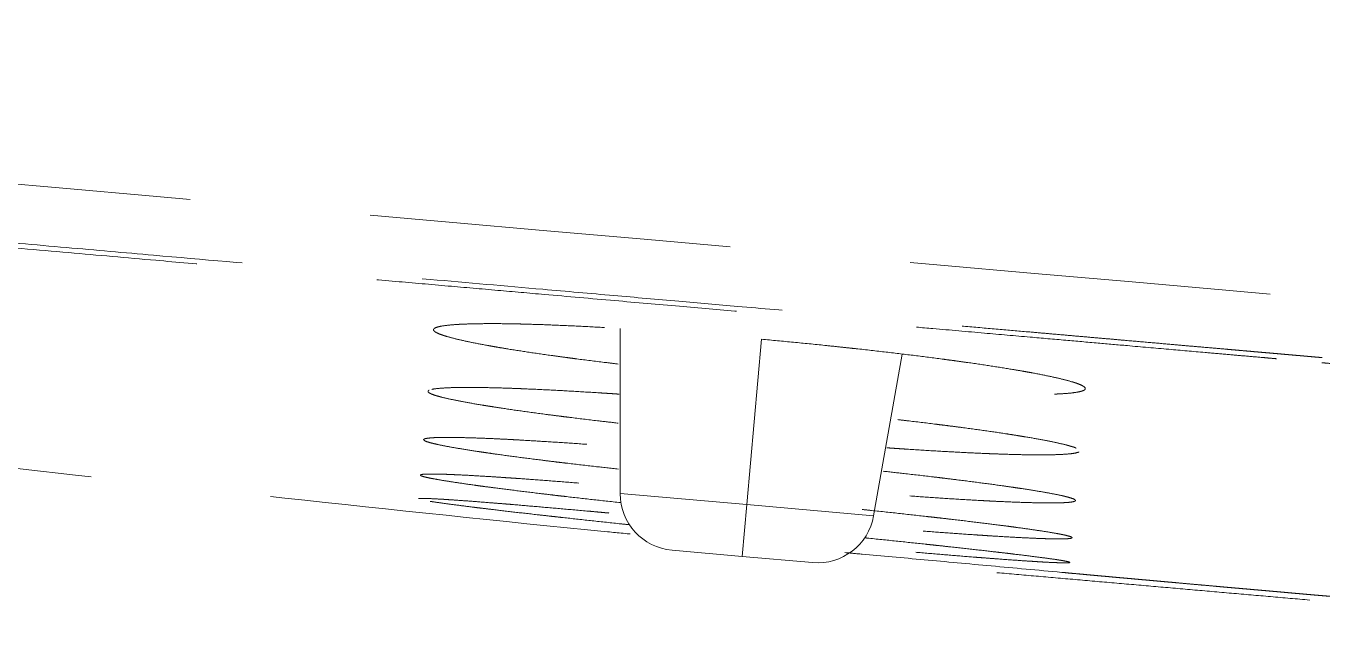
# Model space of a CAD drawing. Header units: millimetres. Extents: x 2433 to 4809, y -10272 to -6912.
# Drawn here: x 3947.75 to 3970.53, y -8260.78 to -8250.11 of the extents above; entities that cross this region are included whole.
import ezdxf

# ---------------------------------------------------------------- set-up
doc = ezdxf.new("R2010")
doc.units = ezdxf.units.MM
doc.linetypes.add('HIDDEN', pattern=[9.525, 6.35, -3.175])
doc.linetypes.add('HIDDEN2', pattern=[4.7625, 3.175, -1.5875])
doc.layers.add('HIDDEN', color=252, linetype='HIDDEN2', lineweight=13)

msp = doc.modelspace()

# ---------------------------------------------------------------- linework, layer by layer
at = {"layer": 'HIDDEN', "linetype": 'HIDDEN', "lineweight": 18, "extrusion": (-1, -2.22045e-16, 0)}
for p, q in [((3958.194, -8255.431), (3958.194, -8258.332)), ((3960.421, -8258.526), (3960.676, -8255.619)), ((3962.649, -8258.721), (3963.149, -8255.884)), ((3960.421, -8258.526), (3958.194, -8258.332)), ((3960.342, -8259.436), (3960.421, -8258.526)), ((3960.421, -8258.526), (3962.649, -8258.721)), ((3960.342, -8259.436), (3959.107, -8259.328)), ((3960.342, -8259.436), (3961.577, -8259.544))]:
    msp.add_line(p, q, dxfattribs=at)
at = {"layer": 'HIDDEN', "linetype": 'HIDDEN', "lineweight": 18}
for centre, start, end in [((3959.194, -8258.332), 180, 265), ((3961.664, -8258.548), 265, 350)]:
    msp.add_arc(centre, 1, start, end, dxfattribs=at)
for points, knots in [([(3915.85, -8250.112), (3918.125, -8250.314), (3920.401, -8250.512), (3924.956, -8250.911), (3927.234, -8251.11), (3934.071, -8251.71), (3938.633, -8252.11), (3952.332, -8253.311), (3961.475, -8254.113), (3970.619, -8254.913)], [0, 0, 0, 0, 0.125, 0.125, 0.25, 0.25, 0.5, 0.5, 1, 1, 1, 1]), ([(3970.53, -8255.942), (3970.513, -8255.94), (3970.479, -8255.937), (3970.429, -8255.933), (3970.379, -8255.929), (3970.329, -8255.924), (3970.279, -8255.92), (3970.229, -8255.915), (3970.178, -8255.911), (3970.126, -8255.906), (3970.073, -8255.902), (3970.018, -8255.897), (3969.962, -8255.892), (3969.904, -8255.887), (3969.84, -8255.881), (3969.77, -8255.875), (3969.692, -8255.868), (3969.611, -8255.861), (3969.526, -8255.854), (3969.437, -8255.846), (3969.344, -8255.838), (3969.247, -8255.829), (3969.146, -8255.821), (3969.04, -8255.811), (3968.931, -8255.802), (3968.767, -8255.787), (3968.537, -8255.767), (3968.232, -8255.741), (3967.89, -8255.711), (3967.511, -8255.677), (3967.164, -8255.647), (3966.858, -8255.62), (3966.599, -8255.597), (3966.322, -8255.573), (3966.028, -8255.547), (3965.717, -8255.52), (3965.331, -8255.486), (3964.858, -8255.445), (3964.288, -8255.395), (3963.558, -8255.331), (3962.639, -8255.25), (3961.498, -8255.15), (3960.344, -8255.049), (3959.19, -8254.948), (3958.049, -8254.848), (3956.592, -8254.72), (3954.756, -8254.559), (3952.474, -8254.359), (3950.345, -8254.173), (3948.426, -8254.004), (3946.776, -8253.86), (3945.006, -8253.705), (3942.466, -8253.482), (3938.999, -8253.178), (3934.443, -8252.779), (3930.488, -8252.432), (3927.293, -8252.152), (3925.018, -8251.953), (3922.881, -8251.766), (3920.948, -8251.596), (3919.716, -8251.488), (3918.939, -8251.42), (3918.559, -8251.387), (3918.087, -8251.346), (3917.622, -8251.305), (3917.203, -8251.268), (3916.873, -8251.239), (3916.574, -8251.213), (3916.305, -8251.189), (3916.068, -8251.168), (3915.92, -8251.155), (3915.851, -8251.149)], [0, 0, 0, 0, 0.00093, 0.001846, 0.002755, 0.003662, 0.004571, 0.005489, 0.006419, 0.007367, 0.008336, 0.00933, 0.010354, 0.01141, 0.012501, 0.01386, 0.015278, 0.016761, 0.018312, 0.019934, 0.02163, 0.023401, 0.025249, 0.027174, 0.029176, 0.031253, 0.03616, 0.041729, 0.047976, 0.054905, 0.062506, 0.066938, 0.071679, 0.076731, 0.082096, 0.087772, 0.093759, 0.103254, 0.113671, 0.125011, 0.143197, 0.164032, 0.187516, 0.206429, 0.227264, 0.25002, 0.286248, 0.327918, 0.375029, 0.402973, 0.433122, 0.465478, 0.500039, 0.572373, 0.6557, 0.750021, 0.78956, 0.83122, 0.875001, 0.907035, 0.937497, 0.942783, 0.949752, 0.958407, 0.968747, 0.975374, 0.981433, 0.986926, 0.991851, 0.996209, 1, 1, 1, 1]), ([(3915.963, -8251.236), (3916.057, -8251.245), (3916.253, -8251.262), (3916.563, -8251.29), (3916.903, -8251.32), (3917.273, -8251.353), (3917.624, -8251.384), (3917.947, -8251.412), (3918.23, -8251.437), (3918.514, -8251.462), (3918.797, -8251.487), (3919.08, -8251.512), (3919.346, -8251.535), (3919.6, -8251.557), (3919.846, -8251.579), (3920.109, -8251.602), (3920.387, -8251.626), (3920.681, -8251.652), (3920.99, -8251.679), (3921.315, -8251.708), (3921.656, -8251.738), (3922.012, -8251.769), (3922.383, -8251.802), (3922.981, -8251.854), (3923.793, -8251.926), (3924.808, -8252.015), (3925.801, -8252.102), (3926.774, -8252.188), (3927.726, -8252.271), (3928.657, -8252.353), (3930.15, -8252.484), (3932.165, -8252.661), (3934.658, -8252.88), (3937.005, -8253.087), (3939.204, -8253.28), (3941.256, -8253.46), (3943.202, -8253.631), (3945.052, -8253.794), (3946.817, -8253.949), (3948.465, -8254.093), (3949.902, -8254.22), (3951.15, -8254.329), (3952.231, -8254.424), (3953.259, -8254.515), (3954.234, -8254.601), (3955.157, -8254.682), (3956.027, -8254.758), (3957.002, -8254.844), (3958.067, -8254.937), (3959.205, -8255.037), (3960.19, -8255.124), (3961.04, -8255.198), (3961.771, -8255.263), (3962.454, -8255.323), (3963.089, -8255.379), (3963.798, -8255.441), (3964.563, -8255.508), (3965.34, -8255.576), (3966.006, -8255.635), (3966.575, -8255.685), (3967.18, -8255.738), (3967.807, -8255.793), (3968.384, -8255.844), (3968.831, -8255.883), (3969.172, -8255.913), (3969.438, -8255.936), (3969.633, -8255.953), (3969.766, -8255.965), (3969.895, -8255.976), (3970.022, -8255.987), (3970.147, -8255.998), (3970.272, -8256.009), (3970.398, -8256.02), (3970.481, -8256.028), (3970.524, -8256.031)], [0, 0, 0, 0, 0.005151, 0.010852, 0.017103, 0.023903, 0.031252, 0.036466, 0.041678, 0.046888, 0.052095, 0.0573, 0.062502, 0.066749, 0.071284, 0.076106, 0.081216, 0.086613, 0.092297, 0.098266, 0.104522, 0.111063, 0.117889, 0.125, 0.144009, 0.162634, 0.180874, 0.198731, 0.216202, 0.23329, 0.249993, 0.298424, 0.344152, 0.387173, 0.427485, 0.465089, 0.499991, 0.53446, 0.566783, 0.596959, 0.624989, 0.645739, 0.665527, 0.68435, 0.702208, 0.719099, 0.735026, 0.749991, 0.772645, 0.793478, 0.812492, 0.826748, 0.840128, 0.852628, 0.864248, 0.874994, 0.891527, 0.906245, 0.91767, 0.928083, 0.937496, 0.950865, 0.962498, 0.969176, 0.9754, 0.981249, 0.983738, 0.986155, 0.988515, 0.990832, 0.993122, 0.995402, 0.997689, 1, 1, 1, 1]), ([(3958.16, -8256.055), (3958.078, -8256.045), (3957.996, -8256.035), (3957.751, -8256.005), (3957.591, -8255.985), (3957.396, -8255.96), (3957.357, -8255.954), (3957.28, -8255.944), (3957.242, -8255.939), (3957.128, -8255.924), (3957.054, -8255.914), (3956.838, -8255.883), (3956.7, -8255.864), (3956.438, -8255.824), (3956.314, -8255.805), (3956.138, -8255.776), (3956.081, -8255.766), (3955.998, -8255.752), (3955.971, -8255.747), (3955.918, -8255.738), (3955.891, -8255.733), (3955.762, -8255.709), (3955.667, -8255.691), (3955.494, -8255.656), (3955.415, -8255.638), (3955.274, -8255.605), (3955.212, -8255.588), (3955.144, -8255.569), (3955.131, -8255.565), (3955.106, -8255.557), (3955.094, -8255.553), (3955.061, -8255.542), (3955.04, -8255.535), (3954.986, -8255.513), (3954.959, -8255.5), (3954.923, -8255.474), (3954.914, -8255.462), (3954.916, -8255.445), (3954.918, -8255.439), (3954.926, -8255.432), (3954.929, -8255.429), (3954.937, -8255.424), (3954.941, -8255.421), (3954.966, -8255.409), (3954.995, -8255.401), (3955.071, -8255.385), (3955.117, -8255.378), (3955.228, -8255.367), (3955.292, -8255.362), (3955.383, -8255.356), (3955.402, -8255.356), (3955.44, -8255.354), (3955.5, -8255.351), (3955.563, -8255.349), (3955.696, -8255.346), (3955.793, -8255.345), (3956, -8255.344), (3956.111, -8255.345), (3956.29, -8255.348), (3956.352, -8255.349), (3956.447, -8255.351), (3956.479, -8255.352), (3956.545, -8255.354), (3956.578, -8255.355), (3956.745, -8255.359), (3956.884, -8255.364), (3957.174, -8255.376), (3957.476, -8255.389), (3957.799, -8255.407), (3958.008, -8255.419), (3958.05, -8255.421), (3958.135, -8255.426), (3958.262, -8255.434), (3958.391, -8255.442), (3958.651, -8255.459), (3958.827, -8255.471), (3959.185, -8255.496), (3959.366, -8255.51), (3959.643, -8255.531), (3959.736, -8255.539), (3959.923, -8255.554), (3960.017, -8255.562), (3960.298, -8255.585), (3960.487, -8255.602), (3960.676, -8255.619)], [0, 0, 0, 0, 0.017807, 0.017807, 0.054184, 0.054184, 0.063279, 0.063279, 0.072373, 0.072373, 0.090562, 0.090562, 0.126939, 0.126939, 0.163317, 0.163317, 0.181506, 0.181506, 0.1906, 0.1906, 0.199694, 0.199694, 0.236072, 0.236072, 0.272449, 0.272449, 0.308827, 0.308827, 0.317921, 0.317921, 0.327016, 0.327016, 0.345205, 0.345205, 0.381582, 0.381582, 0.41796, 0.41796, 0.436148, 0.436148, 0.445243, 0.445243, 0.454337, 0.454337, 0.490715, 0.490715, 0.527092, 0.527092, 0.56347, 0.56347, 0.572564, 0.572564, 0.581658, 0.599847, 0.599847, 0.636225, 0.636225, 0.672602, 0.672602, 0.690791, 0.690791, 0.699885, 0.699885, 0.70898, 0.70898, 0.745357, 0.745357, 0.781735, 0.818112, 0.818112, 0.827207, 0.827207, 0.836301, 0.85449, 0.85449, 0.890867, 0.890867, 0.927245, 0.927245, 0.945434, 0.945434, 0.963622, 0.963622, 1, 1, 1, 1]), ([(3960.676, -8255.619), (3960.865, -8255.636), (3961.053, -8255.654), (3961.426, -8255.69), (3961.61, -8255.708), (3961.886, -8255.737), (3961.977, -8255.746), (3962.113, -8255.761), (3962.159, -8255.766), (3962.249, -8255.776), (3962.295, -8255.78), (3962.52, -8255.805), (3962.696, -8255.825), (3963.041, -8255.865), (3963.209, -8255.885), (3963.537, -8255.926), (3963.697, -8255.947), (3963.892, -8255.972), (3963.931, -8255.978), (3964.008, -8255.988), (3964.046, -8255.993), (3964.159, -8256.009), (3964.233, -8256.019), (3964.449, -8256.049), (3964.587, -8256.07), (3964.848, -8256.11), (3964.972, -8256.13), (3965.148, -8256.159), (3965.205, -8256.169), (3965.287, -8256.183), (3965.315, -8256.188), (3965.368, -8256.198), (3965.395, -8256.202), (3965.524, -8256.226), (3965.618, -8256.245), (3965.792, -8256.281), (3965.87, -8256.298), (3966.011, -8256.332), (3966.073, -8256.349), (3966.141, -8256.369), (3966.154, -8256.372), (3966.179, -8256.38), (3966.214, -8256.392), (3966.245, -8256.403), (3966.299, -8256.425), (3966.326, -8256.438), (3966.361, -8256.464), (3966.37, -8256.476), (3966.369, -8256.493), (3966.366, -8256.499), (3966.356, -8256.509), (3966.348, -8256.514), (3966.318, -8256.529), (3966.289, -8256.537), (3966.213, -8256.552), (3966.167, -8256.559), (3966.056, -8256.571), (3965.992, -8256.575), (3965.901, -8256.58), (3965.882, -8256.581), (3965.844, -8256.583), (3965.784, -8256.585), (3965.721, -8256.587), (3965.588, -8256.59), (3965.492, -8256.591), (3965.285, -8256.591), (3965.174, -8256.59), (3964.996, -8256.587), (3964.934, -8256.585), (3964.839, -8256.583), (3964.807, -8256.582), (3964.742, -8256.58), (3964.709, -8256.579), (3964.542, -8256.574), (3964.403, -8256.569), (3964.113, -8256.557), (3963.963, -8256.55), (3963.651, -8256.534), (3963.49, -8256.525), (3963.281, -8256.513), (3963.239, -8256.51), (3963.154, -8256.505), (3963.108, -8256.502), (3963.061, -8256.499), (3963.057, -8256.499)], [0, 0, 0, 0, 0.036331, 0.036331, 0.072661, 0.072661, 0.090827, 0.090827, 0.099909, 0.099909, 0.108992, 0.108992, 0.145322, 0.145322, 0.181653, 0.181653, 0.217984, 0.217984, 0.227066, 0.227066, 0.236149, 0.236149, 0.254314, 0.254314, 0.290645, 0.290645, 0.326975, 0.326975, 0.345141, 0.345141, 0.354223, 0.354223, 0.363306, 0.363306, 0.399637, 0.399637, 0.435967, 0.435967, 0.472298, 0.472298, 0.481381, 0.481381, 0.490463, 0.508629, 0.508629, 0.544959, 0.544959, 0.58129, 0.58129, 0.599455, 0.599455, 0.61762, 0.61762, 0.653951, 0.653951, 0.690282, 0.690282, 0.726612, 0.726612, 0.735695, 0.735695, 0.744777, 0.762943, 0.762943, 0.799273, 0.799273, 0.835604, 0.835604, 0.853769, 0.853769, 0.862852, 0.862852, 0.871935, 0.871935, 0.908265, 0.908265, 0.944596, 0.944596, 0.980926, 0.980926, 0.990009, 0.990009, 0.999092, 1, 1, 1, 1]), ([(3970.524, -8256.031), (3970.564, -8256.035), (3970.644, -8256.042), (3970.764, -8256.052), (3970.884, -8256.063), (3971.005, -8256.073), (3971.127, -8256.084), (3971.251, -8256.095), (3971.389, -8256.107), (3971.54, -8256.12), (3971.705, -8256.135), (3971.876, -8256.149), (3972.052, -8256.165), (3972.252, -8256.182), (3972.481, -8256.202), (3972.741, -8256.225), (3973.016, -8256.249), (3973.309, -8256.274), (3973.618, -8256.301), (3973.957, -8256.331), (3974.33, -8256.363), (3974.742, -8256.399), (3975.184, -8256.438), (3975.665, -8256.48), (3976.187, -8256.525), (3976.757, -8256.575), (3977.398, -8256.631), (3978.122, -8256.694), (3978.938, -8256.765), (3979.829, -8256.842), (3980.705, -8256.919), (3981.559, -8256.993), (3982.385, -8257.065), (3983.267, -8257.142), (3984.362, -8257.237), (3985.705, -8257.354), (3987.332, -8257.496), (3989.12, -8257.652), (3990.875, -8257.805), (3992.585, -8257.953), (3994.233, -8258.097), (3995.998, -8258.251), (3998.184, -8258.441), (4000.864, -8258.675), (4004.107, -8258.957), (4007.683, -8259.269), (4010.711, -8259.533), (4013.105, -8259.741), (4014.776, -8259.887), (4016.51, -8260.038), (4017.908, -8260.159), (4018.952, -8260.25), (4019.624, -8260.309), (4020.304, -8260.368), (4020.994, -8260.428), (4021.561, -8260.478), (4021.994, -8260.516), (4022.284, -8260.541), (4022.55, -8260.564), (4022.793, -8260.585), (4023.013, -8260.604), (4023.209, -8260.621), (4023.539, -8260.65), (4023.992, -8260.689), (4024.559, -8260.738), (4024.919, -8260.769), (4025.091, -8260.783)], [0, 0, 0, 0, 0.00221, 0.004402, 0.006592, 0.008794, 0.011025, 0.013298, 0.015627, 0.018575, 0.021595, 0.024706, 0.027921, 0.031253, 0.035725, 0.040471, 0.045511, 0.050859, 0.056523, 0.062507, 0.069473, 0.076999, 0.085094, 0.09376, 0.103369, 0.113786, 0.125013, 0.138581, 0.153518, 0.169833, 0.187519, 0.201609, 0.216722, 0.232862, 0.250026, 0.276845, 0.306617, 0.339349, 0.375033, 0.403062, 0.433238, 0.465565, 0.500041, 0.553395, 0.612841, 0.678386, 0.750021, 0.779495, 0.81015, 0.841985, 0.875001, 0.887162, 0.899493, 0.911992, 0.92466, 0.937497, 0.943244, 0.948565, 0.953457, 0.957922, 0.961959, 0.965568, 0.968747, 0.980133, 0.990552, 1, 1, 1, 1]), ([(3958.162, -8257.094), (3958.048, -8257.081), (3957.936, -8257.068), (3957.661, -8257.036), (3957.501, -8257.017), (3957.306, -8256.992), (3957.267, -8256.987), (3957.19, -8256.978), (3957.151, -8256.973), (3957.038, -8256.958), (3956.964, -8256.949), (3956.747, -8256.92), (3956.609, -8256.902), (3956.347, -8256.865), (3956.223, -8256.847), (3956.046, -8256.82), (3955.989, -8256.811), (3955.906, -8256.798), (3955.879, -8256.794), (3955.825, -8256.785), (3955.799, -8256.781), (3955.669, -8256.76), (3955.574, -8256.743), (3955.401, -8256.711), (3955.322, -8256.696), (3955.18, -8256.666), (3955.118, -8256.652), (3955.05, -8256.635), (3955.037, -8256.631), (3955.012, -8256.625), (3955, -8256.621), (3954.966, -8256.612), (3954.945, -8256.605), (3954.891, -8256.587), (3954.864, -8256.576), (3954.827, -8256.554), (3954.818, -8256.544), (3954.819, -8256.531), (3954.822, -8256.526), (3954.829, -8256.52), (3954.833, -8256.518), (3954.837, -8256.516), (3954.837, -8256.516), (3954.837, -8256.516)], [0, 0, 0, 0, 0.053953, 0.053953, 0.1343, 0.1343, 0.154387, 0.154387, 0.174474, 0.174474, 0.214647, 0.214647, 0.294995, 0.294995, 0.375342, 0.375342, 0.415515, 0.415515, 0.435602, 0.435602, 0.455689, 0.455689, 0.536036, 0.536036, 0.616383, 0.616383, 0.69673, 0.69673, 0.716817, 0.716817, 0.736904, 0.736904, 0.777077, 0.777077, 0.857425, 0.857425, 0.937772, 0.937772, 0.977945, 0.977945, 0.998032, 0.998032, 1, 1, 1, 1]), ([(3954.884, -8256.501), (3954.898, -8256.497), (3954.916, -8256.494), (3954.973, -8256.486), (3955.02, -8256.481), (3955.13, -8256.474), (3955.194, -8256.471), (3955.285, -8256.468), (3955.303, -8256.468), (3955.342, -8256.467), (3955.401, -8256.466), (3955.465, -8256.466), (3955.598, -8256.466), (3955.694, -8256.467), (3955.901, -8256.47), (3956.012, -8256.473), (3956.191, -8256.478), (3956.252, -8256.48), (3956.347, -8256.484), (3956.38, -8256.485), (3956.445, -8256.487), (3956.478, -8256.489), (3956.645, -8256.496), (3956.784, -8256.502), (3957.074, -8256.517), (3957.375, -8256.533), (3957.698, -8256.553), (3957.907, -8256.566), (3957.949, -8256.569), (3958.034, -8256.574), (3958.095, -8256.578), (3958.157, -8256.583), (3958.177, -8256.584)], [0, 0, 0, 0, 0.051598, 0.051598, 0.150257, 0.150257, 0.248915, 0.248915, 0.273579, 0.273579, 0.298244, 0.347573, 0.347573, 0.446231, 0.446231, 0.54489, 0.54489, 0.594219, 0.594219, 0.618883, 0.618883, 0.643548, 0.643548, 0.742206, 0.742206, 0.840864, 0.939522, 0.939522, 0.964187, 0.964187, 0.988852, 1, 1, 1, 1]), ([(3963.074, -8257.032), (3963.14, -8257.039), (3963.206, -8257.047), (3963.435, -8257.074), (3963.595, -8257.093), (3963.79, -8257.118), (3963.829, -8257.123), (3963.906, -8257.132), (3963.944, -8257.137), (3964.058, -8257.152), (3964.132, -8257.161), (3964.348, -8257.19), (3964.486, -8257.209), (3964.747, -8257.246), (3964.871, -8257.264), (3965.047, -8257.291), (3965.104, -8257.3), (3965.187, -8257.313), (3965.215, -8257.318), (3965.268, -8257.327), (3965.295, -8257.331), (3965.424, -8257.353), (3965.519, -8257.369), (3965.693, -8257.402), (3965.771, -8257.417), (3965.913, -8257.448), (3965.975, -8257.462), (3966.043, -8257.479), (3966.056, -8257.483), (3966.081, -8257.49), (3966.117, -8257.5), (3966.148, -8257.509), (3966.183, -8257.521), (3966.197, -8257.527), (3966.21, -8257.533)], [0, 0, 0, 0, 0.040156, 0.040156, 0.141561, 0.141561, 0.166912, 0.166912, 0.192263, 0.192263, 0.242965, 0.242965, 0.34437, 0.34437, 0.445774, 0.445774, 0.496476, 0.496476, 0.521827, 0.521827, 0.547178, 0.547178, 0.648583, 0.648583, 0.749987, 0.749987, 0.851392, 0.851392, 0.876743, 0.876743, 0.902094, 0.952796, 0.952796, 1, 1, 1, 1]), ([(3942.588, -8257.312), (3944.191, -8257.502), (3947.428, -8257.877), (3952.556, -8258.441), (3956.264, -8258.836), (3958.339, -8259.039), (3958.522, -8259.056)], [0, 0, 0, 0, 0.302078, 0.609824, 0.965593, 1, 1, 1, 1]), ([(3958.165, -8257.902), (3958.026, -8257.887), (3957.889, -8257.871), (3957.591, -8257.837), (3957.431, -8257.819), (3957.235, -8257.795), (3957.196, -8257.791), (3957.119, -8257.781), (3957.081, -8257.777), (3956.967, -8257.763), (3956.893, -8257.754), (3956.676, -8257.726), (3956.538, -8257.709), (3956.275, -8257.674), (3956.151, -8257.657), (3955.974, -8257.633), (3955.917, -8257.624), (3955.834, -8257.612), (3955.807, -8257.608), (3955.753, -8257.6), (3955.726, -8257.596), (3955.597, -8257.577), (3955.501, -8257.562), (3955.327, -8257.533), (3955.248, -8257.52), (3955.106, -8257.493), (3955.043, -8257.481), (3954.961, -8257.463), (3954.936, -8257.457), (3954.89, -8257.446), (3954.87, -8257.441), (3954.815, -8257.426), (3954.787, -8257.416), (3954.751, -8257.399), (3954.741, -8257.391), (3954.742, -8257.381), (3954.744, -8257.378), (3954.752, -8257.373), (3954.755, -8257.372), (3954.762, -8257.369), (3954.766, -8257.367), (3954.791, -8257.361), (3954.819, -8257.357), (3954.894, -8257.35), (3954.94, -8257.348), (3955.05, -8257.345), (3955.114, -8257.344), (3955.205, -8257.344), (3955.223, -8257.344), (3955.262, -8257.345), (3955.321, -8257.346), (3955.384, -8257.347), (3955.517, -8257.35), (3955.613, -8257.353), (3955.82, -8257.36), (3955.931, -8257.365), (3956.109, -8257.373), (3956.17, -8257.376), (3956.265, -8257.381), (3956.298, -8257.383), (3956.363, -8257.387), (3956.396, -8257.388), (3956.563, -8257.398), (3956.702, -8257.406), (3956.991, -8257.424), (3957.292, -8257.443), (3957.615, -8257.466), (3957.824, -8257.481), (3957.866, -8257.484), (3957.95, -8257.491), (3958.038, -8257.497), (3958.127, -8257.504), (3958.173, -8257.507)], [0, 0, 0, 0, 0.034475, 0.034475, 0.076881, 0.076881, 0.087482, 0.087482, 0.098083, 0.098083, 0.119286, 0.119286, 0.161691, 0.161691, 0.204096, 0.204096, 0.225299, 0.225299, 0.2359, 0.2359, 0.246502, 0.246502, 0.288907, 0.288907, 0.331312, 0.331312, 0.373717, 0.373717, 0.39492, 0.39492, 0.416122, 0.416122, 0.458528, 0.458528, 0.500933, 0.500933, 0.522136, 0.522136, 0.532737, 0.532737, 0.543338, 0.543338, 0.585743, 0.585743, 0.628149, 0.628149, 0.670554, 0.670554, 0.681155, 0.681155, 0.691756, 0.712959, 0.712959, 0.755364, 0.755364, 0.797769, 0.797769, 0.818972, 0.818972, 0.829573, 0.829573, 0.840175, 0.840175, 0.88258, 0.88258, 0.924985, 0.96739, 0.96739, 0.977992, 0.977992, 0.988593, 1, 1, 1, 1]), ([(3966.256, -8257.6), (3966.256, -8257.6), (3966.256, -8257.6), (3966.252, -8257.602), (3966.247, -8257.604), (3966.223, -8257.613), (3966.194, -8257.62), (3966.118, -8257.631), (3966.072, -8257.636), (3965.962, -8257.643), (3965.898, -8257.646), (3965.807, -8257.649), (3965.788, -8257.649), (3965.75, -8257.65), (3965.69, -8257.651), (3965.627, -8257.651), (3965.495, -8257.651), (3965.399, -8257.65), (3965.192, -8257.647), (3965.081, -8257.644), (3964.903, -8257.638), (3964.841, -8257.636), (3964.746, -8257.633), (3964.714, -8257.631), (3964.649, -8257.629), (3964.616, -8257.627), (3964.449, -8257.62), (3964.31, -8257.614), (3964.021, -8257.599), (3963.871, -8257.59), (3963.559, -8257.572), (3963.398, -8257.562), (3963.189, -8257.548), (3963.147, -8257.545), (3963.063, -8257.54), (3962.988, -8257.535), (3962.913, -8257.529), (3962.88, -8257.527)], [0, 0, 0, 0, 0.001004, 0.001004, 0.023829, 0.023829, 0.115128, 0.115128, 0.206427, 0.206427, 0.297727, 0.297727, 0.320551, 0.320551, 0.343376, 0.389026, 0.389026, 0.480325, 0.480325, 0.571624, 0.571624, 0.617274, 0.617274, 0.640099, 0.640099, 0.662923, 0.662923, 0.754223, 0.754223, 0.845522, 0.845522, 0.936821, 0.936821, 0.959646, 0.959646, 0.98247, 1, 1, 1, 1]), ([(3962.818, -8257.938), (3962.943, -8257.952), (3963.065, -8257.966), (3963.35, -8257.998), (3963.511, -8258.016), (3963.706, -8258.04), (3963.745, -8258.044), (3963.822, -8258.053), (3963.86, -8258.058), (3963.974, -8258.072), (3964.048, -8258.081), (3964.264, -8258.108), (3964.402, -8258.126), (3964.664, -8258.16), (3964.788, -8258.177), (3964.965, -8258.202), (3965.022, -8258.21), (3965.105, -8258.222), (3965.132, -8258.226), (3965.186, -8258.234), (3965.213, -8258.238), (3965.342, -8258.257), (3965.437, -8258.273), (3965.612, -8258.301), (3965.691, -8258.315), (3965.832, -8258.342), (3965.895, -8258.354), (3965.963, -8258.369), (3965.977, -8258.372), (3966.002, -8258.378), (3966.038, -8258.387), (3966.068, -8258.395), (3966.123, -8258.411), (3966.151, -8258.42), (3966.187, -8258.438), (3966.196, -8258.446), (3966.196, -8258.457), (3966.193, -8258.46), (3966.185, -8258.465), (3966.182, -8258.466), (3966.175, -8258.469), (3966.171, -8258.471), (3966.146, -8258.478), (3966.117, -8258.482), (3966.042, -8258.489), (3965.996, -8258.492), (3965.886, -8258.495), (3965.822, -8258.496), (3965.732, -8258.496), (3965.713, -8258.496), (3965.675, -8258.496), (3965.616, -8258.495), (3965.552, -8258.494), (3965.42, -8258.491), (3965.324, -8258.489), (3965.118, -8258.481), (3965.007, -8258.477), (3964.829, -8258.469), (3964.768, -8258.466), (3964.673, -8258.461), (3964.641, -8258.459), (3964.576, -8258.456), (3964.411, -8258.447), (3964.238, -8258.437), (3963.949, -8258.419), (3963.798, -8258.409), (3963.487, -8258.388), (3963.326, -8258.376), (3963.117, -8258.361), (3963.075, -8258.358), (3962.991, -8258.352), (3962.894, -8258.344), (3962.796, -8258.337), (3962.74, -8258.332)], [0, 0, 0, 0, 0.031157, 0.031157, 0.073606, 0.073606, 0.084218, 0.084218, 0.09483, 0.09483, 0.116054, 0.116054, 0.158502, 0.158502, 0.200951, 0.200951, 0.222175, 0.222175, 0.232787, 0.232787, 0.243399, 0.243399, 0.285848, 0.285848, 0.328296, 0.328296, 0.370745, 0.370745, 0.381357, 0.381357, 0.391969, 0.413193, 0.413193, 0.455641, 0.455641, 0.49809, 0.49809, 0.519314, 0.519314, 0.529926, 0.529926, 0.540538, 0.540538, 0.582987, 0.582987, 0.625435, 0.625435, 0.667884, 0.667884, 0.678496, 0.678496, 0.689108, 0.710332, 0.710332, 0.75278, 0.75278, 0.795229, 0.795229, 0.816453, 0.816453, 0.827065, 0.827065, 0.837677, 0.880126, 0.880126, 0.922574, 0.922574, 0.965022, 0.965022, 0.975635, 0.975635, 0.986247, 1, 1, 1, 1]), ([(3958.201, -8258.491), (3958.032, -8258.472), (3957.866, -8258.454), (3957.54, -8258.418), (3957.38, -8258.4), (3957.184, -8258.377), (3957.145, -8258.373), (3957.068, -8258.364), (3957.03, -8258.359), (3956.916, -8258.346), (3956.842, -8258.337), (3956.624, -8258.311), (3956.486, -8258.294), (3956.223, -8258.261), (3956.099, -8258.245), (3955.922, -8258.222), (3955.864, -8258.215), (3955.781, -8258.204), (3955.754, -8258.2), (3955.7, -8258.193), (3955.673, -8258.189), (3955.543, -8258.171), (3955.448, -8258.157), (3955.273, -8258.131), (3955.193, -8258.119), (3955.051, -8258.096), (3954.988, -8258.085), (3954.906, -8258.07), (3954.88, -8258.065), (3954.834, -8258.056), (3954.813, -8258.051), (3954.758, -8258.039), (3954.73, -8258.031), (3954.693, -8258.018), (3954.683, -8258.012), (3954.683, -8258.005), (3954.686, -8258.002), (3954.693, -8257.999), (3954.696, -8257.998), (3954.703, -8257.997), (3954.707, -8257.996), (3954.731, -8257.992), (3954.76, -8257.99), (3954.834, -8257.988), (3954.88, -8257.987), (3954.99, -8257.989), (3955.053, -8257.99), (3955.144, -8257.993), (3955.162, -8257.994), (3955.2, -8257.995), (3955.259, -8257.998), (3955.323, -8258.001), (3955.455, -8258.007), (3955.55, -8258.012), (3955.757, -8258.024), (3955.868, -8258.031), (3956.046, -8258.042), (3956.107, -8258.046), (3956.202, -8258.053), (3956.234, -8258.055), (3956.299, -8258.059), (3956.464, -8258.071), (3956.638, -8258.083), (3956.927, -8258.105), (3957.228, -8258.128), (3957.55, -8258.154), (3957.759, -8258.171), (3957.801, -8258.174), (3957.885, -8258.181), (3958.012, -8258.192), (3958.141, -8258.203), (3958.287, -8258.215), (3958.347, -8258.22), (3958.408, -8258.226)], [0, 0, 0, 0, 0.040324, 0.040324, 0.081429, 0.081429, 0.091705, 0.091705, 0.101981, 0.101981, 0.122534, 0.122534, 0.163639, 0.163639, 0.204744, 0.204744, 0.225296, 0.225296, 0.235572, 0.235572, 0.245848, 0.245848, 0.286953, 0.286953, 0.328058, 0.328058, 0.369163, 0.369163, 0.389716, 0.389716, 0.410268, 0.410268, 0.451373, 0.451373, 0.492478, 0.492478, 0.51303, 0.51303, 0.523307, 0.523307, 0.533583, 0.533583, 0.574688, 0.574688, 0.615793, 0.615793, 0.656897, 0.656897, 0.667174, 0.667174, 0.67745, 0.698002, 0.698002, 0.739107, 0.739107, 0.780212, 0.780212, 0.800765, 0.800765, 0.811041, 0.811041, 0.821317, 0.862422, 0.862422, 0.903527, 0.944632, 0.944632, 0.954908, 0.954908, 0.965184, 0.985737, 0.985737, 1, 1, 1, 1]), ([(3954.652, -8258.419), (3954.654, -8258.418), (3954.657, -8258.418), (3954.664, -8258.417), (3954.668, -8258.417), (3954.692, -8258.416), (3954.72, -8258.416), (3954.794, -8258.417), (3954.84, -8258.419), (3954.949, -8258.424), (3955.012, -8258.428), (3955.102, -8258.433), (3955.121, -8258.434), (3955.159, -8258.437), (3955.218, -8258.441), (3955.281, -8258.445), (3955.412, -8258.454), (3955.508, -8258.461), (3955.714, -8258.477), (3955.825, -8258.486), (3956.002, -8258.5), (3956.064, -8258.505), (3956.159, -8258.512), (3956.191, -8258.515), (3956.256, -8258.52), (3956.42, -8258.534), (3956.594, -8258.549), (3956.883, -8258.574), (3957.183, -8258.6), (3957.505, -8258.629), (3957.714, -8258.647), (3957.755, -8258.651), (3957.84, -8258.659), (3957.905, -8258.665), (3957.971, -8258.671), (3957.995, -8258.673)], [0, 0, 0, 0, 0.02227, 0.02227, 0.04472, 0.04472, 0.134523, 0.134523, 0.224326, 0.224326, 0.314129, 0.314129, 0.33658, 0.33658, 0.359031, 0.403932, 0.403932, 0.493735, 0.493735, 0.583538, 0.583538, 0.62844, 0.62844, 0.650891, 0.650891, 0.673341, 0.763145, 0.763145, 0.852948, 0.942751, 0.942751, 0.965201, 0.965201, 0.987652, 1, 1, 1, 1]), ([(3958.362, -8258.879), (3958.301, -8258.873), (3958.239, -8258.867), (3958.006, -8258.842), (3957.837, -8258.824), (3957.508, -8258.788), (3957.347, -8258.771), (3957.152, -8258.749), (3957.113, -8258.745), (3957.035, -8258.736), (3956.997, -8258.732), (3956.883, -8258.719), (3956.809, -8258.711), (3956.591, -8258.686), (3956.453, -8258.671), (3956.19, -8258.64), (3956.065, -8258.625), (3955.888, -8258.604), (3955.83, -8258.597), (3955.747, -8258.587), (3955.719, -8258.584), (3955.665, -8258.577), (3955.639, -8258.574), (3955.509, -8258.557), (3955.413, -8258.545), (3955.237, -8258.522), (3955.158, -8258.512), (3955.015, -8258.492), (3954.952, -8258.483), (3954.883, -8258.472), (3954.87, -8258.47), (3954.857, -8258.468)], [0, 0, 0, 0, 0.036715, 0.036715, 0.140871, 0.140871, 0.245026, 0.245026, 0.271065, 0.271065, 0.297104, 0.297104, 0.349182, 0.349182, 0.453338, 0.453338, 0.557494, 0.557494, 0.609572, 0.609572, 0.635611, 0.635611, 0.66165, 0.66165, 0.765805, 0.765805, 0.869961, 0.869961, 0.974117, 0.974117, 1, 1, 1, 1]), ([(3962.45, -8258.611), (3962.505, -8258.617), (3962.56, -8258.623), (3962.787, -8258.647), (3962.955, -8258.665), (3963.284, -8258.701), (3963.444, -8258.719), (3963.64, -8258.741), (3963.679, -8258.745), (3963.756, -8258.754), (3963.794, -8258.758), (3963.908, -8258.771), (3963.982, -8258.78), (3964.199, -8258.805), (3964.337, -8258.822), (3964.599, -8258.854), (3964.724, -8258.869), (3964.9, -8258.892), (3964.958, -8258.899), (3965.041, -8258.91), (3965.069, -8258.914), (3965.122, -8258.921), (3965.149, -8258.925), (3965.279, -8258.942), (3965.374, -8258.956), (3965.549, -8258.981), (3965.628, -8258.993), (3965.771, -8259.016), (3965.834, -8259.027), (3965.902, -8259.04), (3965.916, -8259.042), (3965.941, -8259.047), (3965.977, -8259.054), (3966.008, -8259.061), (3966.063, -8259.074), (3966.091, -8259.081), (3966.128, -8259.095), (3966.137, -8259.101), (3966.137, -8259.109), (3966.135, -8259.111), (3966.127, -8259.114), (3966.124, -8259.115), (3966.117, -8259.117), (3966.113, -8259.118), (3966.089, -8259.122), (3966.06, -8259.125), (3965.986, -8259.128), (3965.939, -8259.128), (3965.83, -8259.128), (3965.767, -8259.127), (3965.676, -8259.124), (3965.657, -8259.124), (3965.619, -8259.122), (3965.56, -8259.12), (3965.497, -8259.118), (3965.365, -8259.112), (3965.27, -8259.108), (3965.064, -8259.097), (3964.953, -8259.09), (3964.775, -8259.079), (3964.714, -8259.076), (3964.619, -8259.069), (3964.587, -8259.067), (3964.522, -8259.063), (3964.358, -8259.052), (3964.184, -8259.04), (3963.896, -8259.019), (3963.746, -8259.008), (3963.435, -8258.984), (3963.274, -8258.971), (3963.065, -8258.954), (3963.023, -8258.951), (3962.939, -8258.944), (3962.815, -8258.934), (3962.69, -8258.923), (3962.606, -8258.916)], [0, 0, 0, 0, 0.013005, 0.013005, 0.054159, 0.054159, 0.095313, 0.095313, 0.105601, 0.105601, 0.11589, 0.11589, 0.136466, 0.136466, 0.17762, 0.17762, 0.218774, 0.218774, 0.239351, 0.239351, 0.24964, 0.24964, 0.259928, 0.259928, 0.301082, 0.301082, 0.342236, 0.342236, 0.38339, 0.38339, 0.393679, 0.393679, 0.403967, 0.424544, 0.424544, 0.465698, 0.465698, 0.506852, 0.506852, 0.527429, 0.527429, 0.537718, 0.537718, 0.548006, 0.548006, 0.58916, 0.58916, 0.630314, 0.630314, 0.671468, 0.671468, 0.681756, 0.681756, 0.692045, 0.712622, 0.712622, 0.753776, 0.753776, 0.79493, 0.79493, 0.815507, 0.815507, 0.825795, 0.825795, 0.836084, 0.877238, 0.877238, 0.918392, 0.918392, 0.959546, 0.959546, 0.969834, 0.969834, 0.980123, 1, 1, 1, 1]), ([(3962.493, -8259.109), (3962.518, -8259.112), (3962.543, -8259.114), (3962.74, -8259.135), (3962.909, -8259.152), (3963.238, -8259.187), (3963.398, -8259.204), (3963.594, -8259.225), (3963.633, -8259.229), (3963.71, -8259.237), (3963.748, -8259.241), (3963.862, -8259.253), (3963.936, -8259.262), (3964.153, -8259.285), (3964.292, -8259.301), (3964.554, -8259.33), (3964.679, -8259.344), (3964.856, -8259.365), (3964.914, -8259.371), (3964.997, -8259.381), (3965.025, -8259.384), (3965.079, -8259.391), (3965.105, -8259.394), (3965.235, -8259.41), (3965.331, -8259.421), (3965.506, -8259.444), (3965.586, -8259.454), (3965.729, -8259.473), (3965.792, -8259.482), (3965.861, -8259.492), (3965.874, -8259.494), (3965.9, -8259.498), (3965.936, -8259.504), (3965.967, -8259.509), (3966.023, -8259.519), (3966.051, -8259.525), (3966.088, -8259.534), (3966.098, -8259.538), (3966.098, -8259.543), (3966.096, -8259.544), (3966.089, -8259.546), (3966.086, -8259.547), (3966.078, -8259.547), (3966.074, -8259.548), (3966.05, -8259.549), (3966.022, -8259.55), (3965.948, -8259.549), (3965.902, -8259.547), (3965.793, -8259.543), (3965.73, -8259.54), (3965.64, -8259.535), (3965.621, -8259.534), (3965.583, -8259.532), (3965.524, -8259.528), (3965.461, -8259.524), (3965.33, -8259.516), (3965.234, -8259.509), (3965.029, -8259.495), (3964.918, -8259.487), (3964.741, -8259.473), (3964.679, -8259.469), (3964.585, -8259.461), (3964.552, -8259.459), (3964.488, -8259.454), (3964.324, -8259.441), (3964.15, -8259.427), (3963.862, -8259.403), (3963.712, -8259.39), (3963.401, -8259.364), (3963.24, -8259.35), (3963.032, -8259.331), (3962.99, -8259.328), (3962.906, -8259.32), (3962.779, -8259.309), (3962.651, -8259.298), (3962.501, -8259.284), (3962.437, -8259.278), (3962.372, -8259.272)], [0, 0, 0, 0, 0.005874, 0.005874, 0.046668, 0.046668, 0.087462, 0.087462, 0.09766, 0.09766, 0.107859, 0.107859, 0.128256, 0.128256, 0.16905, 0.16905, 0.209844, 0.209844, 0.23024, 0.23024, 0.240439, 0.240439, 0.250637, 0.250637, 0.291431, 0.291431, 0.332225, 0.332225, 0.373019, 0.373019, 0.383217, 0.383217, 0.393416, 0.413813, 0.413813, 0.454607, 0.454607, 0.4954, 0.4954, 0.515797, 0.515797, 0.525996, 0.525996, 0.536194, 0.536194, 0.576988, 0.576988, 0.617782, 0.617782, 0.658576, 0.658576, 0.668774, 0.668774, 0.678973, 0.69937, 0.69937, 0.740164, 0.740164, 0.780957, 0.780957, 0.801354, 0.801354, 0.811553, 0.811553, 0.821751, 0.862545, 0.862545, 0.903339, 0.903339, 0.944133, 0.944133, 0.954331, 0.954331, 0.96453, 0.984927, 0.984927, 1, 1, 1, 1]), ([(3962.146, -8259.369), (3962.245, -8259.378), (3962.345, -8259.387), (3962.79, -8259.427), (3963.155, -8259.46), (3963.921, -8259.53), (3964.314, -8259.566), (3965.119, -8259.64), (3965.532, -8259.678), (3965.954, -8259.716)], [0, 0, 0, 0, 0.090702, 0.090702, 0.393802, 0.393802, 0.696901, 0.696901, 1, 1, 1, 1]), ([(3965.954, -8259.716), (3965.989, -8259.719), (3966.057, -8259.726), (3966.16, -8259.735), (3966.263, -8259.744), (3966.365, -8259.754), (3966.468, -8259.763), (3966.571, -8259.773), (3966.674, -8259.782), (3966.776, -8259.791), (3966.879, -8259.801), (3966.982, -8259.81), (3967.085, -8259.819), (3967.187, -8259.828), (3967.29, -8259.838), (3967.393, -8259.847), (3967.496, -8259.856), (3967.598, -8259.865), (3967.701, -8259.875), (3967.804, -8259.884), (3967.907, -8259.893), (3968.009, -8259.902), (3968.112, -8259.912), (3968.215, -8259.921), (3968.318, -8259.93), (3968.42, -8259.939), (3968.523, -8259.948), (3968.626, -8259.957), (3968.729, -8259.967), (3968.831, -8259.976), (3968.934, -8259.985), (3969.037, -8259.994), (3969.14, -8260.003), (3969.242, -8260.012), (3969.345, -8260.021), (3969.448, -8260.03), (3969.551, -8260.039), (3969.653, -8260.048), (3969.756, -8260.057), (3969.859, -8260.066), (3969.962, -8260.076), (3970.064, -8260.085), (3970.167, -8260.094), (3970.27, -8260.103), (3970.373, -8260.112), (3970.475, -8260.121), (3970.578, -8260.129), (3970.681, -8260.138), (3970.784, -8260.147), (3970.887, -8260.156), (3970.989, -8260.165), (3971.092, -8260.174), (3971.195, -8260.183), (3971.298, -8260.192), (3971.4, -8260.201), (3971.503, -8260.21), (3971.606, -8260.219), (3971.709, -8260.228), (3971.811, -8260.236), (3971.914, -8260.245), (3972.017, -8260.254), (3972.12, -8260.263), (3972.223, -8260.272), (3972.325, -8260.281), (3972.428, -8260.289), (3972.531, -8260.298), (3972.634, -8260.307), (3972.737, -8260.316), (3972.839, -8260.324), (3972.942, -8260.333), (3973.045, -8260.342), (3973.148, -8260.351), (3973.25, -8260.359), (3973.353, -8260.368), (3973.456, -8260.377), (3973.559, -8260.386), (3973.662, -8260.394), (3973.764, -8260.403), (3973.867, -8260.412), (3973.97, -8260.42), (3974.073, -8260.429), (3974.176, -8260.438), (3974.278, -8260.446), (3974.381, -8260.455), (3974.484, -8260.463), (3974.587, -8260.472), (3974.655, -8260.478), (3974.69, -8260.481)], [0, 0, 0, 0, 0.011805, 0.023608, 0.035407, 0.047204, 0.058998, 0.070789, 0.082578, 0.094365, 0.106149, 0.11793, 0.12971, 0.141487, 0.153262, 0.165035, 0.176806, 0.188575, 0.200343, 0.212108, 0.223872, 0.235634, 0.247395, 0.259154, 0.270911, 0.282668, 0.294423, 0.306176, 0.317929, 0.329681, 0.341431, 0.353181, 0.36493, 0.376677, 0.388425, 0.400171, 0.411917, 0.423663, 0.435408, 0.447152, 0.458896, 0.470641, 0.482384, 0.494128, 0.505872, 0.517616, 0.529359, 0.541104, 0.552848, 0.564592, 0.576337, 0.588083, 0.599829, 0.611575, 0.623323, 0.63507, 0.646819, 0.658569, 0.670319, 0.682071, 0.693824, 0.705577, 0.717332, 0.729089, 0.740846, 0.752605, 0.764366, 0.776128, 0.787892, 0.799657, 0.811425, 0.823194, 0.834965, 0.846738, 0.858513, 0.87029, 0.88207, 0.893851, 0.905635, 0.917422, 0.929211, 0.941002, 0.952796, 0.964593, 0.976392, 0.988195, 1, 1, 1, 1])]:
    msp.add_open_spline(points, degree=3, knots=knots, dxfattribs=at)
msp.add_open_spline([(3964.817, -8259.722), (3970.313, -8260.203)], degree=1, dxfattribs=at)

doc.saveas('drawing.dxf')
